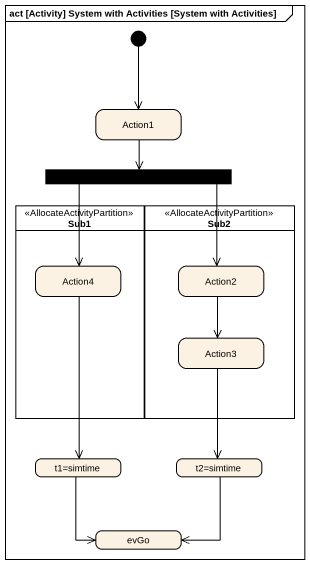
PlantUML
@startuml
mainframe act [Activity] System with Activities [System with Activities]
hide empty description
state Action1
state fork1 <<fork>>
state Sub1 <<AllocateActivityPartition>> {
  state Action4
}
state Sub2 <<AllocateActivityPartition>> {
  state Action2
  state Action3
}
state "t1=simtime" as t1_simtime
state "t2=simtime" as t2_simtime
state evGo
[*] --> Action1
Action1 --> fork1
fork1 --> Action4
fork1 --> Action2
Action4 --> t1_simtime
Action2 --> Action3
Action3 --> t2_simtime
t1_simtime --> evGo
t2_simtime --> evGo
@enduml
